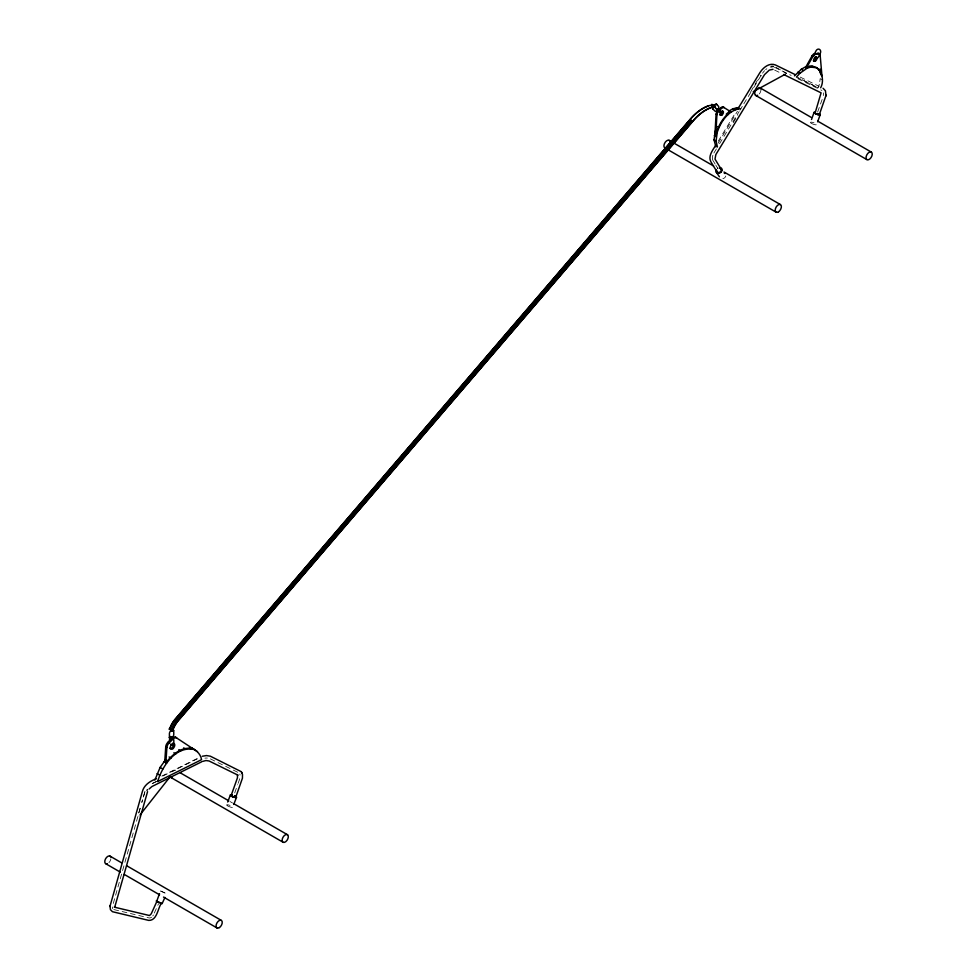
<?xml version="1.0" encoding="UTF-8"?>
<svg xmlns="http://www.w3.org/2000/svg" width="977" height="977" viewBox="0 0 977 977"><rect width="100%" height="100%" fill="white"/><g stroke="black" fill="none" stroke-linecap="round" stroke-linejoin="round"><path stroke-width="0.73" stroke-dasharray="4.88 3.66" d="M819.813 81.616L820.179 78.636L822.182 79.784M819.312 84.278L818.335 87.796L798.465 77.867M140.187 808.333L112.636 905.777A4.629 2.675 -60 0 0 112.673 908.61M140.102 808.199L137.989 815.368L139.149 816.039M144.743 792.408L141.787 802.459L144.718 792.335A8.659 4.995 -60 0 1 144.975 791.492A9.233 5.325 -60 0 0 144.743 792.408L145.903 793.08M234.7 792.909L237.643 784.678M238.132 783.31L239.597 779.194A7.34 4.238 -60 0 0 239.792 774.04M817.615 112.086L823.013 97.004M154.293 913.08L158.555 903.664M750.763 91.74L758.885 77.72M718.205 143.118L737.427 111.317M733.275 122.65L737.891 115.017M718.217 141.176L735.473 112.819M716.422 148.87L714.065 152.73A7.34 4.238 -60 0 0 713.332 154.134M719.548 143.717L739.137 111.525M739.919 110.242L742.264 106.371M743.815 103.831L750.788 92.375M753.878 87.283L761.633 74.545M162.903 776.019L197.525 758.763M161.803 776.092L199.418 757.395M152.18 783.639L156.21 781.637M152.644 783.322L156.576 781.429M113.808 909.563L149.151 917.953A4.604 2.662 -60 0 0 151.582 917.183M800.2 77.085L819.031 86.294M774.37 67.193L791.138 75.4M797.757 78.636L821.926 90.458M774.59 70.063L781.026 73.214M210.324 758.86L238.522 772.648M796.499 77.036L819.007 88.284M785.435 72.848L786.595 73.519L775.677 67.144M760.362 75.18L761.523 75.852M229.949 801.506L232.575 803.021M712.99 160.533L715.115 164.014M715.823 165.174L717.948 168.667M762.536 73.177A13.275 7.669 -60 0 1 764.576 70.71M765.687 69.66A13.275 7.669 -60 0 1 766.835 68.756M770.303 66.998A13.275 7.669 -60 0 1 773.466 66.863M712.758 160.069A7.34 4.238 -60 0 1 713.027 154.867M823.513 92.913A7.34 4.238 -60 0 1 823.416 95.563M760.936 89.982A4.372 2.528 -60 0 1 759.276 93.951M725.789 175.994A3.285 2.577 -34.4 0 1 722.87 178.681M717.399 168.349A3.285 2.577 -34.4 0 1 718.132 167.91M771.122 66.143A14.728 8.5 -60 0 1 773.43 66.131M771.036 67.132A14.728 8.5 -60 0 1 773.466 66.705M153.413 914.973A4.604 2.662 -60 0 1 152.766 915.974M204.914 758.164A22.825 13.177 -60 0 1 207.393 758.067M172.575 771.769A4.372 2.528 -60 0 1 173.344 771.024M174.15 770.511A4.372 2.528 -60 0 1 175.665 770.242M110.902 858.759A4.372 2.528 -60 0 1 108.923 862.642M160.692 891.048L166.603 893.735L160.692 891.048M811.618 123.493A3.285 0.794 19.8 0 0 816.613 124.653A3.285 0.794 19.8 0 0 812.437 122.333A3.285 0.794 19.8 0 0 811.618 123.493M227.751 805.964A3.285 0.721 20.9 0 0 232.697 807.271A3.285 0.721 20.9 0 0 228.52 804.938A3.285 0.721 20.9 0 0 227.751 805.964"/><path stroke-width="1.47" d="M715.897 146.941L714.053 139.906L715.311 130.942L717.301 132.09L716.056 141.067L717.46 147.026M723.273 107.091L730.649 111.696C722.724 117.582 717.35 126.68 715.726 136.389L716.923 114.736A3.334 1.93 -60 0 1 718.474 111.463L721.563 108.374A3.407 1.966 -60 0 1 724.128 107.592L723.273 107.091A3.407 1.966 -60 0 0 720.708 107.885L717.619 110.963A3.334 1.93 -60 0 0 716.068 114.248L714.859 135.901L715.872 131.272M164.71 762.072L165.736 746.794A4.604 2.662 -60 0 1 167.922 742.3L172.123 738.185A4.506 2.601 -60 0 1 175.506 737.208L176.666 737.879A4.506 2.601 -60 0 0 173.283 738.856L169.082 742.972A4.604 2.662 -60 0 0 166.896 747.466L165.87 762.732C172.221 754.671 182.308 745.561 193.397 749.005L175.506 737.208M110.047 906.216L110.438 909.672L112.44 911.7L148.76 920.407C157.224 920.652 157.847 907.926 161.413 903.285L156.906 901.331L151.252 913.8L149.542 915.547L114.272 907.144M825.944 95.331L825.443 90.788L823.061 88.26M814.696 113.051L817.859 114.639L819.19 114.248M819.324 114.627L825.846 95.905M110.096 905.887L142.373 791.565C144.046 784.897 150.336 780.904 156.43 778.767M109.998 906.522L110.145 905.63M825.797 96.161L825.992 95.025M711.83 104.918L714.724 106.603M820.656 87.771C826.005 78.184 818.885 61.295 806.428 67.938L812.949 56.312A3.407 1.966 -60 0 1 815.514 54.138L818.616 53.65A3.334 1.93 -60 0 1 820.155 55.139L821.938 75.73M154.903 780.012L160.118 767.421L165.687 759.581M194.167 749.457C175.604 745.695 162.267 766.078 157.615 781.576L201.567 759.654C200.651 754.036 196.414 750.153 191.468 747.893L197.525 751.692M708.459 105.931A39.031 22.532 -60 0 0 689.982 119.67L174.724 719.866A17.122 9.88 -60 0 0 169.815 728.903L170.01 728.036A17.281 9.978 -60 0 1 174.663 719.793L689.933 119.585A39.178 22.618 -60 0 1 708.484 105.797L711.781 105.052M171.146 729.978L171.231 729.721A17.122 9.88 -60 0 1 176.141 720.684L691.398 120.489L176.568 719.951M231.048 795.779L237.435 777.863L237.509 774.932L209.066 760.985L205.952 760.533L202.41 761.474M235.726 797.317L242.443 778.193L242.504 774.517L241.16 771.622L210.348 756.198L206.489 755.563L202.312 756.247M811.521 119.487L814.085 112.355M817.639 121.795L820.216 114.675M718.461 110.035L715.396 108.007L718.791 110.841M717.301 132.09C720.831 121.6 728.659 109.717 740.639 108.703M227.702 802.007L230.413 794.887M233.784 804.425L236.507 797.305M147.564 791.663L114.7 907.267M164.93 897.436L162.084 903.713L156.65 901.478L159.507 893.625M814.635 57.765A3.016 2.455 -70.1 0 0 818.482 56.91L820.375 53.112A3.016 2.442 -70.1 0 0 819.508 49.387A3.016 2.442 -70.1 0 0 816.125 50.657L814.22 54.456A3.016 2.455 -70.1 0 0 814.012 55.176M805.573 67.45L812.095 55.811A3.407 1.966 -60 0 1 814.659 53.637L818.616 53.65M156.173 901.014L156.931 901.002M715.872 145.036C713.088 149.713 707.678 156.088 710.951 161.926L717.35 172.416A2.479 1.93 -31.4 0 0 717.729 172.77M738.612 107.665L759.556 73.214C762.658 68.036 768.984 62.345 775.42 64.958L794.826 74.447M711.818 104.392C710.535 108.044 720.293 107.177 711.915 104.466M713.613 106.493C711.732 104.979 714.92 106.945 713.625 106.481M714.59 106.652L711.305 107.433A39.178 22.618 -60 0 0 692.754 121.221L177.545 721.502A17.281 9.978 -60 0 0 172.844 729.672L172.465 730.796L169.583 729.037M172.44 729.648L173.283 729.88L172.538 730.075M140.077 814.855L169.9 776.984M149.115 789.001L151.96 786.509L201.555 761.865M178.034 720.77L692.815 121.307A39.019 22.532 -60 0 1 712.966 107.055L713.088 107.116M794.496 75.888L801.36 69.233L804.999 67.12L807.002 68.268L810.568 67.095L816.796 67.767M796.499 77.036L799.797 73.36L807.002 68.268M727.12 113.405L729.795 111.195M170.609 730.002L171.207 730.698L171.195 729.66L169.241 729.037L173.1 730.772L171.378 730.442M173.1 730.601L169.241 729.037M738.636 107.543L732.872 108.777L729.221 110.865L731.223 112.025M753.255 91.679L785.264 74.252M815.197 112.746L821.083 92.839L783.603 74.472M815.331 112.502C813.536 113.393 820.497 115.689 819.031 113.772M235.433 797.55L232.819 796.976M232.074 795.131C228.752 795.376 238.046 798.6 234.895 796.157M773.027 69.306L769.29 70.1L764.515 74.631L715.86 154.549L715.017 159.129L721.368 169.558M189.538 747.735L192.237 748.345M713.173 106.237L713.943 106.652M713.955 105.87L713.808 105.772A3.016 1.734 -58.5 0 0 713.186 109.302L714.944 111.085A3.016 1.734 -58.5 0 0 717.851 109.827A3.016 1.734 -58.5 0 0 718.474 106.261L716.715 104.49A3.016 1.734 -58.5 0 0 713.796 105.724L714.004 105.858M232.245 796.731L231.378 796.206M820.155 55.139L819.3 54.639A3.334 1.93 -60 0 0 817.749 53.149M814.659 53.637L815.514 54.138M812.095 55.811L812.949 56.312M816.235 67.437L819.19 69.575M813.89 66.924L812.449 66.106L809.139 66.277L810.568 67.095M818.616 69.245L820.924 72.274M801.36 69.233L803.363 70.393M797.794 72.2L799.797 73.36M811.179 117.374L760.118 87.893A4.372 2.528 -60 0 0 758.763 87.686M817.725 121.148L871.411 152.143A4.372 2.528 -60 0 1 869.823 158.97A4.372 2.528 -60 0 1 866.184 156.515A4.372 2.528 -60 0 1 871.411 152.143M755.575 95.355L866.868 159.605M736.426 107.641L738.429 108.789M732.872 108.777L734.875 109.937M720.708 107.885L721.563 108.374M726.229 114.138L727.657 114.968M717.619 110.963L718.474 111.463M716.068 114.248L716.923 114.736M717.619 126.57L719.048 127.389M689.933 119.585L692.815 121.307M714.297 135.571L716.3 136.719M714.053 139.906L716.056 141.067M669.025 140.261L671.651 141.775M674.264 143.289L713.552 165.968M724.018 172.013L780.33 204.523M668.903 150.263L776.275 212.253M169.693 728.976L173.1 730.772M170.609 730.576L171.378 731.016M172.123 738.185L173.283 738.856M189.343 748.101L190.124 748.553M183.639 747.893L185.569 749.005M167.922 742.3L169.082 742.972M178.791 749.701L180.721 750.812M165.736 746.794L166.896 747.466M173.869 752.766L175.799 753.878M169.094 756.955L171.024 758.067M163.928 761.62L166.64 763.184M180.195 772.783L228.642 800.749M233.882 803.778L287.568 834.773A4.372 2.528 -60 0 1 285.809 841.624A4.372 2.528 -60 0 1 282.304 838.974A4.372 2.528 -60 0 1 287.568 834.773M160.118 767.421L162.829 768.984M171.598 777.887L282.89 842.137M157.065 773.65L159.776 775.213M109.827 856.023L121.612 862.825M126.851 865.842L221.132 920.273M105.87 863.79L120.281 872.107M124.201 874.378L159.556 894.785M163.489 897.057L217.175 928.04M720.611 112.05L722.357 112.905L718.608 109.827M716.361 172.331L719.414 176.788M241.551 772.123L242.113 773.149M820.35 71.944L821.364 75.4M820.167 69.111L820.424 73.458M172.648 730.772L172.648 730.54A17.122 9.88 -60 0 1 177.545 721.502M169.558 741.494L169.558 738.014A3.016 1.734 60 0 1 171.683 736.939A3.016 1.734 60 0 1 173.808 740.456L173.808 743.949A3.016 1.746 60 0 1 170.67 744.095M665.655 148.113A4.372 2.528 -60 0 1 665.276 142.178A4.372 2.528 -60 0 1 670.088 142.092M760.582 88.382A4.372 2.528 -60 0 1 760.863 89.09M757.712 95.257A4.372 2.528 -60 0 1 754.757 93.719A4.372 2.528 -60 0 1 757.163 88.528M819.092 113.515A3.285 0.794 19.8 0 1 819.385 114.846A3.285 0.794 19.8 0 1 814.818 113.283A3.285 0.794 19.8 0 1 815.319 112.221M815.258 56.519A2.369 1.368 -60 0 1 815.832 59.011A2.369 1.368 -60 0 1 813.34 60.745M721.612 169.998A2.479 1.93 -31.4 0 1 721.698 170.511M721.405 171.586A2.479 1.93 -31.4 0 1 720.562 172.502M719.39 173.014A2.479 1.93 -31.4 0 1 718.217 172.99M719.548 168.252A2.479 1.942 -34.4 0 1 721.246 170.413A2.479 1.942 -34.4 0 1 718.437 172.514A2.479 1.942 -34.4 0 1 716.739 170.34M724.275 173.234A3.285 2.577 -34.4 0 1 724.922 173.527M719.719 167.555A3.285 2.577 -34.4 0 1 721.905 170.682A3.285 2.577 -34.4 0 1 717.753 173.149A3.285 2.577 -34.4 0 1 716.3 169.595M722.369 110.938A2.369 1.368 -60 0 1 721.869 113.711A2.369 1.368 -60 0 1 719.67 114.724M719.475 112.502A2.369 1.368 -60 0 1 719.756 111.952M172.196 778.156A4.372 2.528 -60 0 1 170.89 776.63M107.323 863.729A4.372 2.528 -60 0 1 105.479 858.991A4.372 2.528 -60 0 1 110.755 857M234.675 795.828A3.285 0.721 20.9 0 1 235.872 797.44A3.285 0.721 20.9 0 1 230.999 795.657A3.285 0.721 20.9 0 1 232.318 794.973M173.063 742.96A3.2 1.844 -60 0 1 172.844 746.758A3.2 1.844 -60 0 1 169.656 748.345M146.965 790.43A9.233 5.325 -60 0 1 147.442 789.587M172.611 729.819A3.016 1.759 -58.7 0 1 173.747 731.15L173.759 734.606A3.016 1.771 -58.7 0 1 171.598 738.075A3.016 1.771 -58.7 0 1 169.424 737.061L169.412 733.605A3.016 1.759 -58.7 0 1 171.573 730.1M173.381 730.613L173.503 729.953L173.405 730.564M716.104 104.258L716.935 104.515L716.129 104.197M170.45 736.573L170.474 736.511M169.4 737.379L170.267 737.024L169.424 737.33M712.941 109.29L712.966 109.229M237.741 775.14L237.313 774.602L237.655 775.262M778.522 211.814A4.372 2.528 -60 0 0 780.855 204.901A4.372 2.528 -60 0 0 775.518 208.431A4.372 2.528 -60 0 0 778.522 211.814M815.392 61.062A2.369 1.368 -60 0 0 816.748 57.325A2.369 1.368 -60 0 0 813.853 59.108A2.369 1.368 -60 0 0 815.392 61.062M722.125 114.859A2.369 1.368 -60 0 0 722.98 111.17A2.369 1.368 -60 0 0 720.159 113.552A2.369 1.368 -60 0 0 722.125 114.859M219.434 927.552A4.372 2.528 -60 0 0 221.669 920.639A4.372 2.528 -60 0 0 216.344 924.279A4.372 2.528 -60 0 0 219.434 927.552M172.953 748.626A3.2 1.844 -60 0 0 174.224 743.631A3.2 1.844 -60 0 0 170.389 746.709A3.2 1.844 -60 0 0 172.953 748.626"/></g></svg>
